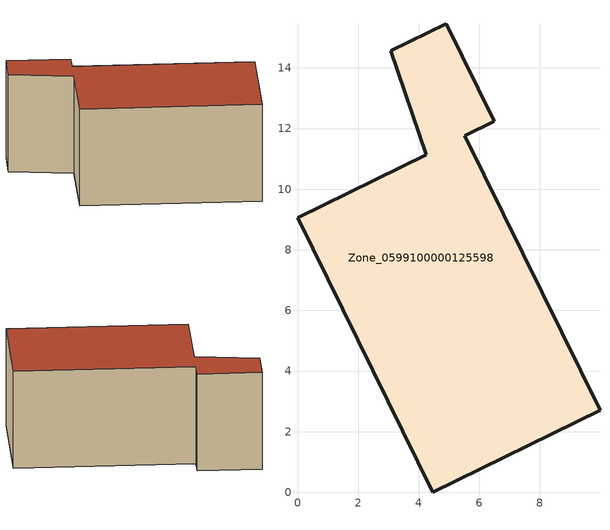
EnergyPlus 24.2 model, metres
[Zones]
Zone_0599100000125598
 floor ground (C_G): 0,9.06 4.24,11.13 3.07,14.56 4.91,15.46 6.49,12.24 5.52,11.77 9.98,2.7 4.46,0 z0
 wall outside (C_F): 4.24,11.13 0,9.06 4.46,0 9.98,2.7 5.52,11.77 6.49,12.24 4.91,15.46 3.07,14.56 4.24,11.13 z0:5.8
 roof outside (C_R): 4.91,15.46 3.07,14.56 4.24,11.13 0,9.06 4.46,0 9.98,2.7 5.52,11.77 6.49,12.24 z5.8
[BUILDING]
Pand.0599100000125598: North Axis=0; Terrain=City; Loads Convergence Tolerance Value=0.04; Temperature Convergence Tolerance Value=0.4; Solar Distribution=FullExterior; Maximum Number of Warmup Days=25; Minimum Number of Warmup Days=1
[Site:Location]
Rotterdam.The.Hague.AP_ZH_NLD Design_Conditions: Latitude=51.96; Longitude=4.45; Time Zone=1; Elevation=-4.5
[SITE:GROUNDTEMPERATURE:BUILDINGSURFACE]
18, 18, 18, 18, 18, 18, 18, 18, 18, 18, 18, 18
[MATERIAL] Thermal Absorptance=0.9; Solar Absorptance=0.7; Visible Absorptance=0.7
Name | Roughness | Thickness | Conductivity | Density | Specific Heat
G.TI.1965-1974 | MediumSmooth | 0.15 | 0.882353 | 540 | 1210
F.TI.1965-1974 | Rough | 0.3 | 0.697674 | 1920 | 840
R.TI.1965-1974 | MediumRough | 0.2 | 0.232558 | 1500 | 1000
[CONSTRUCTION]
C_G: G.TI.1965-1974
C_F: F.TI.1965-1974
C_R: R.TI.1965-1974
[ZONE]
Zone_0599100000125598: Type=1; Multiplier=1; Ceiling Height=Autocalculate; Volume=Autocalculate; Floor Area=autocalculate; Part of Total Floor Area=Yes
[ZONEINFILTRATION:DESIGNFLOWRATE]
Infil_Zone_0599100000125598: Zone or ZoneList or Space or SpaceList=Zone_0599100000125598; Schedule=AlwaysOn; Design Flow Rate Calculation Method=Flow/Area; Flow Rate per Floor Area=0.003; Constant Term Coefficient=1; Temperature Term Coefficient=0; Velocity Term Coefficient=0; Velocity Squared Term Coefficient=0
[HVACTEMPLATE:ZONE:IDEALLOADSAIRSYSTEM]
Zone_0599100000125598: Maximum Heating Supply Air Temperature=50; Minimum Cooling Supply Air Temperature=13; Maximum Heating Supply Air Humidity Ratio=0.0156; Minimum Cooling Supply Air Humidity Ratio=0.0077; Heating Limit=NoLimit; Cooling Limit=NoLimit; Dehumidification Control Type=ConstantSensibleHeatRatio; Cooling Sensible Heat Ratio=0.7; Dehumidification Setpoint=60; Humidification Control Type=None; Humidification Setpoint=30; Outdoor Air Method=None; Outdoor Air Flow Rate per Person=0.00944; Outdoor Air Flow Rate per Zone Floor Area=0; Outdoor Air Flow Rate per Zone=0; Demand Controlled Ventilation Type=None; Outdoor Air Economizer Type=NoEconomizer; Heat Recovery Type=None; Sensible Heat Recovery Effectiveness=0.7; Latent Heat Recovery Effectiveness=0.65
[ZONECONTROL:THERMOSTAT]
ThermostatControl_Zone_0599100000125598: Zone or ZoneList=Zone_0599100000125598; Control Type Schedule=DualSetpointControlType; Control 1=Thermostat_Zone_0599100000125598; Temperature Difference Between Cutout And Setpoint=0
[THERMOSTATSETPOINT:DUALSETPOINT]
Thermostat_Zone_0599100000125598: Heating Setpoint Temperature Schedule=HeatingSetpoint_Zone_0599100000125598; Cooling Setpoint Temperature Schedule=CoolingSetpoint_Zone_0599100000125598
[SCHEDULE:COMPACT]
HeatingSetpoint_Zone_0599100000125598: Through: 12/31, For: AllDays, Until: 24:00, 21
CoolingSetpoint_Zone_0599100000125598: Through: 12/31, For: AllDays, Until: 24:00, 24
DualSetpointControlType: Through: 12/31, For: AllDays, Until: 24:00, 4
AlwaysOn: Through: 12/31, For: AllDays, Until: 24:00, 1
